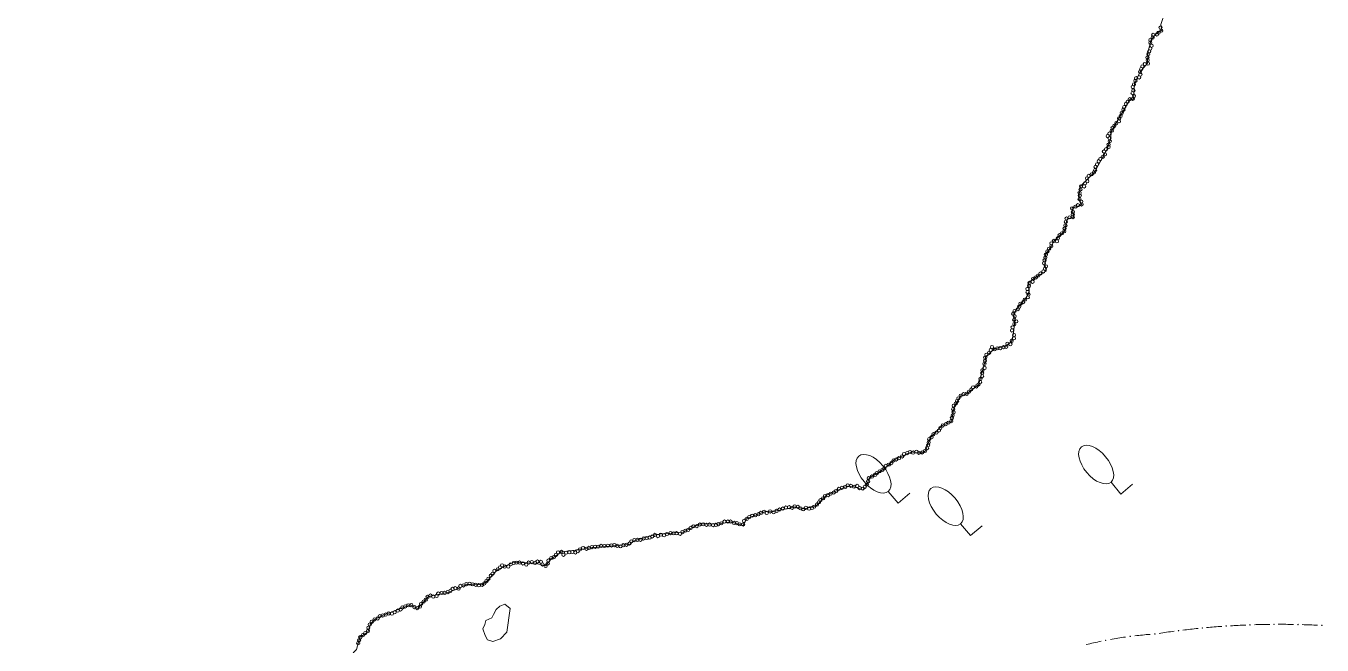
# Model space of a CAD drawing. Header units: metres. Extents: x -10443 to -4073, y -33280 to -26846.
# Drawn here: x -7843.31 to -7801.12, y -29638.22 to -29618.08 of the extents above; entities that cross this region are included whole.
import ezdxf

# ---------------------------------------------------------------- set-up
doc = ezdxf.new("R2010")
doc.units = ezdxf.units.M
doc.header["$MEASUREMENT"] = 0
doc.linetypes.add('CONTINUOUS_1', pattern=[0])
doc.linetypes.add('CONTINUOUS_2', pattern=[0])
for name, color, linetype, lineweight in [('園路', 241, 'CONTINUOUS_2', 18), ('木', 254, 'CONTINUOUS_2', 18), ('木材', 241, 'CONTINUOUS_2', 18), ('石', 241, 'CONTINUOUS_2', 18), ('護岸', 241, 'CONTINUOUS_2', 18)]:
    doc.layers.add(name, color=color, linetype=linetype, lineweight=lineweight)

msp = doc.modelspace()

# ---------------------------------------------------------------- hatches: boundary and pattern name
at = {"layer": '園路', "linetype": 'CONTINUOUS_1', "lineweight": 18}
for points in [[(-7805.01, -29637.669, 1), (-7805.025, -29637.669, 1)], [(-7804.234, -29637.606, 1), (-7804.249, -29637.606, 1)], [(-7803.456, -29637.566, 1), (-7803.471, -29637.566, 1)], [(-7802.677, -29637.549, 1), (-7802.692, -29637.549, 1)], [(-7801.898, -29637.555, 1), (-7801.913, -29637.555, 1)], [(-7801.119, -29637.584, 1), (-7801.134, -29637.584, 1)], [(-7808.153, -29638.07, 1), (-7808.168, -29638.07, 1)], [(-7807.358, -29637.942, 1), (-7807.373, -29637.942, 1)], [(-7806.556, -29637.864, 1), (-7806.571, -29637.864, 1)], [(-7805.785, -29637.755, 1), (-7805.8, -29637.755, 1)]]:
    msp.add_hatch(color=241, dxfattribs=at).paths.add_polyline_path(points, flags=0)

# ---------------------------------------------------------------- linework, layer by layer
at = {"layer": '園路', "color": 1, "linetype": 'CONTINUOUS_1', "lineweight": 18}
for centre in [(-7805.018, -29637.669), (-7804.241, -29637.606), (-7803.463, -29637.566), (-7802.684, -29637.549), (-7801.905, -29637.555), (-7801.127, -29637.584), (-7808.161, -29638.07), (-7807.365, -29637.942), (-7806.563, -29637.864), (-7805.792, -29637.755)]:
    msp.add_circle(centre, 0.0075, dxfattribs=at)
for centre, radius, start, end in [((-7802.495, -29663.965), 26.417, 94.0935, 95.1779), ((-7802.495, -29663.965), 26.417, 92.4037, 93.4882), ((-7802.495, -29663.965), 26.417, 90.714, 91.7985), ((-7802.495, -29663.965), 26.417, 89.0243, 90.1088), ((-7802.495, -29663.965), 26.417, 87.3346, 88.4191), ((-7805.705, -29650.77), 12.935, 101.6205, 103.8353), ((-7805.705, -29650.77), 12.935, 98.0508, 100.2656), ((-7805.705, -29650.77), 12.935, 94.481, 96.6958), ((-7802.495, -29663.965), 26.417, 97.4729, 98.5573), ((-7802.495, -29663.965), 26.417, 95.7832, 96.8676)]:
    msp.add_arc(centre, radius, start, end, dxfattribs=at)
at = {"layer": '木', "color": 1, "linetype": 'CONTINUOUS_1', "lineweight": 18}
for p, q in [((-7807.668, -29633.309), (-7807.99, -29632.926)), ((-7807.285, -29632.988), (-7807.668, -29633.309)), ((-7814.917, -29633.606), (-7815.239, -29633.223)), ((-7814.534, -29633.285), (-7814.917, -29633.606)), ((-7812.567, -29634.66), (-7812.889, -29634.277)), ((-7812.184, -29634.339), (-7812.567, -29634.66))]:
    msp.add_line(p, q, dxfattribs=at)
for centre in [(-7808.472, -29632.351), (-7815.721, -29632.649), (-7813.371, -29633.703)]:
    msp.add_ellipse(centre, major_axis=(-0.482, 0.575), ratio=0.533333, dxfattribs=at)
at = {"layer": '木材', "color": 4, "linetype": 'CONTINUOUS_2', "lineweight": 18}
for centre, radius in [((-7806.441, -29618.296), 0.0524), ((-7806.378, -29618.132), 0.0524), ((-7806.353, -29618.233), 0.0524), ((-7806.71, -29618.625), 0.0524), ((-7806.708, -29618.538), 0.0524), ((-7806.669, -29618.725), 0.0524), ((-7806.632, -29618.458), 0.0524), ((-7806.616, -29618.369), 0.0524), ((-7806.495, -29618.354), 0.0524), ((-7806.804, -29619.106), 0.0524), ((-7806.775, -29618.994), 0.0524), ((-7806.747, -29618.909), 0.0524), ((-7806.71, -29618.814), 0.0524), ((-7807.046, -29619.572), 0.0524), ((-7807.008, -29619.482), 0.0524), ((-7806.97, -29619.394), 0.0524), ((-7806.888, -29619.317), 0.0524), ((-7806.798, -29619.197), 0.0524), ((-7806.786, -29619.304), 0.0524), ((-7807.24, -29619.979), 0.0524), ((-7807.196, -29619.863), 0.0524), ((-7807.174, -29619.781), 0.0524), ((-7807.076, -29619.755), 0.0524), ((-7807.031, -29619.661), 0.0524), ((-7807.289, -29620.262), 0.0524), ((-7807.281, -29620.065), 0.0524), ((-7807.26, -29620.176), 0.0524), ((-7807.242, -29620.356), 0.0524), ((-7807.585, -29620.807), 0.0524), ((-7807.562, -29620.719), 0.0524), ((-7807.502, -29620.615), 0.0524), ((-7807.448, -29620.548), 0.0524), ((-7807.378, -29620.465), 0.0524), ((-7807.276, -29620.45), 0.0524), ((-7807.815, -29621.24), 0.0524), ((-7807.728, -29621.184), 0.0524), ((-7807.726, -29621.089), 0.0524), ((-7807.675, -29621.006), 0.0524), ((-7807.639, -29620.908), 0.0524), ((-7808.099, -29621.663), 0.0524), ((-7808.042, -29621.579), 0.0524), ((-7807.966, -29621.488), 0.0524), ((-7807.939, -29621.399), 0.0524), ((-7807.881, -29621.326), 0.0524), ((-7808.15, -29622.091), 0.0524), ((-7808.068, -29621.941), 0.0524), ((-7808.068, -29622.016), 0.0524), ((-7808.039, -29621.734), 0.0524), ((-7808.029, -29621.832), 0.0524), ((-7808.392, -29622.482), 0.0524), ((-7808.337, -29622.407), 0.0524), ((-7808.257, -29622.337), 0.0524), ((-7808.22, -29622.165), 0.0524), ((-7808.185, -29622.257), 0.0524), ((-7808.715, -29622.958), 0.0524), ((-7808.621, -29622.908), 0.0524), ((-7808.545, -29622.845), 0.0524), ((-7808.506, -29622.768), 0.0524), ((-7808.495, -29622.661), 0.0524), ((-7808.446, -29622.584), 0.0524), ((-7808.968, -29623.297), 0.0524), ((-7808.865, -29623.302), 0.0524), ((-7808.835, -29623.197), 0.0524), ((-7808.772, -29623.037), 0.0524), ((-7808.759, -29623.131), 0.0524), ((-7809.016, -29623.712), 0.0524), ((-7809.014, -29623.514), 0.0524), ((-7809.008, -29623.6), 0.0524), ((-7808.983, -29623.396), 0.0524), ((-7808.957, -29623.795), 0.0524), ((-7809.257, -29624.012), 0.0524), ((-7809.235, -29624.214), 0.0524), ((-7809.23, -29624.128), 0.0524), ((-7809.148, -29623.961), 0.0524), ((-7809.068, -29623.914), 0.0524), ((-7808.946, -29623.887), 0.0524), ((-7809.474, -29624.57), 0.0524), ((-7809.46, -29624.449), 0.0524), ((-7809.437, -29624.347), 0.0524), ((-7809.34, -29624.307), 0.0524), ((-7809.232, -29624.298), 0.0524), ((-7809.85, -29625.072), 0.0524), ((-7809.719, -29624.984), 0.0524), ((-7809.666, -29624.89), 0.0524), ((-7809.591, -29624.828), 0.0524), ((-7809.51, -29624.76), 0.0524), ((-7809.502, -29624.669), 0.0524), ((-7810.058, -29625.415), 0.0524), ((-7810.005, -29625.326), 0.0524), ((-7809.934, -29625.243), 0.0524), ((-7809.931, -29625.152), 0.0524), ((-7809.75, -29625.084), 0.0524), ((-7810.172, -29625.797), 0.0524), ((-7810.152, -29625.705), 0.0524), ((-7810.129, -29625.616), 0.0524), ((-7810.109, -29625.899), 0.0524), ((-7810.108, -29625.517), 0.0524), ((-7810.526, -29626.308), 0.0524), ((-7810.436, -29626.261), 0.0524), ((-7810.371, -29626.206), 0.0524), ((-7810.286, -29626.134), 0.0524), ((-7810.192, -29626.067), 0.0524), ((-7810.138, -29625.981), 0.0524), ((-7810.715, -29626.638), 0.0524), ((-7810.708, -29626.737), 0.0524), ((-7810.66, -29626.536), 0.0524), ((-7810.646, -29626.439), 0.0524), ((-7810.541, -29626.402), 0.0524), ((-7810.939, -29627.118), 0.0524), ((-7810.849, -29627.065), 0.0524), ((-7810.797, -29626.986), 0.0524), ((-7810.698, -29626.91), 0.0524), ((-7810.675, -29626.82), 0.0524), ((-7811.173, -29627.446), 0.0524), ((-7811.131, -29627.355), 0.0524), ((-7811.126, -29627.525), 0.0524), ((-7811.024, -29627.295), 0.0524), ((-7810.977, -29627.21), 0.0524), ((-7811.213, -29627.985), 0.0524), ((-7811.193, -29627.884), 0.0524), ((-7811.14, -29627.638), 0.0524), ((-7811.135, -29627.78), 0.0524), ((-7811.076, -29627.691), 0.0524), ((-7811.361, -29628.417), 0.0524), ((-7811.263, -29628.436), 0.0524), ((-7811.225, -29628.327), 0.0524), ((-7811.148, -29628.244), 0.0524), ((-7811.146, -29628.139), 0.0524), ((-7812.084, -29628.868), 0.0524), ((-7812.044, -29628.778), 0.0524), ((-7811.958, -29628.715), 0.0524), ((-7811.905, -29628.626), 0.0524), ((-7811.864, -29628.528), 0.0524), ((-7811.777, -29628.6), 0.0524), ((-7811.693, -29628.57), 0.0524), ((-7811.591, -29628.56), 0.0524), ((-7811.494, -29628.53), 0.0524), ((-7811.398, -29628.519), 0.0524), ((-7812.175, -29629.279), 0.0524), ((-7812.111, -29629.075), 0.0524), ((-7812.105, -29629.206), 0.0524), ((-7812.091, -29628.971), 0.0524), ((-7812.25, -29629.665), 0.0524), ((-7812.241, -29629.562), 0.0524), ((-7812.184, -29629.378), 0.0524), ((-7812.183, -29629.472), 0.0524), ((-7812.883, -29630.108), 0.0524), ((-7812.79, -29630.063), 0.0524), ((-7812.688, -29630.046), 0.0524), ((-7812.616, -29629.982), 0.0524), ((-7812.537, -29629.909), 0.0524), ((-7812.481, -29629.838), 0.0524), ((-7812.373, -29629.809), 0.0524), ((-7812.306, -29629.746), 0.0524), ((-7813.125, -29630.545), 0.0524), ((-7813.108, -29630.437), 0.0524), ((-7813.043, -29630.364), 0.0524), ((-7812.999, -29630.286), 0.0524), ((-7812.955, -29630.194), 0.0524), ((-7813.188, -29630.935), 0.0524), ((-7813.17, -29630.834), 0.0524), ((-7813.143, -29630.744), 0.0524), ((-7813.115, -29630.647), 0.0524), ((-7813.772, -29631.365), 0.0524), ((-7813.672, -29631.31), 0.0524), ((-7813.593, -29631.243), 0.0524), ((-7813.547, -29631.159), 0.0524), ((-7813.468, -29631.077), 0.0524), ((-7813.37, -29631.038), 0.0524), ((-7813.28, -29630.986), 0.0524), ((-7813.977, -29631.814), 0.0524), ((-7813.944, -29631.723), 0.0524), ((-7813.926, -29631.631), 0.0524), ((-7813.909, -29631.521), 0.0524), ((-7813.831, -29631.459), 0.0524), ((-7815.068, -29632.216), 0.0524), ((-7814.986, -29632.185), 0.0524), ((-7814.894, -29632.144), 0.0524), ((-7814.789, -29632.085), 0.0524), ((-7814.725, -29632.01), 0.0524), ((-7814.624, -29631.977), 0.0524), ((-7814.531, -29631.94), 0.0524), ((-7814.433, -29631.96), 0.0524), ((-7814.327, -29631.93), 0.0524), ((-7814.241, -29631.969), 0.0524), ((-7814.133, -29631.958), 0.0524), ((-7814.046, -29631.908), 0.0524), ((-7815.613, -29632.627), 0.0524), ((-7815.526, -29632.572), 0.0524), ((-7815.432, -29632.528), 0.0524), ((-7815.371, -29632.476), 0.0524), ((-7815.323, -29632.391), 0.0524), ((-7815.224, -29632.355), 0.0524), ((-7815.141, -29632.303), 0.0524), ((-7816.642, -29633.079), 0.0524), ((-7816.563, -29633.025), 0.0524), ((-7816.454, -29633.043), 0.0524), ((-7816.354, -29633.069), 0.0524), ((-7816.251, -29633.046), 0.0524), ((-7816.007, -29633.082), 0.0524), ((-7815.937, -29633.004), 0.0524), ((-7815.898, -29632.898), 0.0524), ((-7815.88, -29632.793), 0.0524), ((-7815.773, -29632.74), 0.0524), ((-7815.676, -29632.688), 0.0524), ((-7817.447, -29633.508), 0.0524), ((-7817.362, -29633.45), 0.0524), ((-7817.298, -29633.372), 0.0524), ((-7817.199, -29633.343), 0.0524), ((-7817.117, -29633.299), 0.0524), ((-7817.015, -29633.26), 0.0524), ((-7816.937, -29633.212), 0.0524), ((-7816.846, -29633.141), 0.0524), ((-7816.748, -29633.106), 0.0524), ((-7816.173, -29633.116), 0.0524), ((-7816.068, -29633.134), 0.0524), ((-7819.387, -29633.923), 0.0524), ((-7819.284, -29633.883), 0.0524), ((-7819.196, -29633.924), 0.0524), ((-7819.086, -29633.875), 0.0524), ((-7818.974, -29633.903), 0.0524), ((-7818.877, -29633.859), 0.0524), ((-7818.78, -29633.814), 0.0524), ((-7818.673, -29633.781), 0.0524), ((-7818.57, -29633.75), 0.0524), ((-7818.471, -29633.739), 0.0524), ((-7818.372, -29633.759), 0.0524), ((-7818.284, -29633.713), 0.0524), ((-7818.185, -29633.725), 0.0524), ((-7818.099, -29633.776), 0.0524), ((-7818.01, -29633.808), 0.0524), ((-7817.921, -29633.757), 0.0524), ((-7817.817, -29633.782), 0.0524), ((-7817.727, -29633.763), 0.0524), ((-7817.649, -29633.719), 0.0524), ((-7817.56, -29633.653), 0.0524), ((-7817.499, -29633.58), 0.0524), ((-7821.476, -29634.355), 0.0524), ((-7821.375, -29634.3), 0.0524), ((-7821.267, -29634.295), 0.0524), ((-7821.159, -29634.312), 0.0524), ((-7821.057, -29634.302), 0.0524), ((-7820.944, -29634.319), 0.0524), ((-7820.848, -29634.315), 0.0524), ((-7820.77, -29634.288), 0.0524), ((-7820.671, -29634.261), 0.0524), ((-7820.571, -29634.204), 0.0524), ((-7820.462, -29634.204), 0.0524), ((-7820.371, -29634.204), 0.0524), ((-7820.259, -29634.249), 0.0524), ((-7820.172, -29634.255), 0.0524), ((-7820.078, -29634.296), 0.0524), ((-7819.965, -29634.301), 0.0524), ((-7819.935, -29634.183), 0.0524), ((-7819.845, -29634.118), 0.0524), ((-7819.765, -29634.057), 0.0524), ((-7819.671, -29634.013), 0.0524), ((-7819.57, -29633.999), 0.0524), ((-7819.469, -29633.966), 0.0524), ((-7823.205, -29634.755), 0.0524), ((-7823.101, -29634.741), 0.0524), ((-7823.009, -29634.727), 0.0524), ((-7822.925, -29634.69), 0.0524), ((-7822.834, -29634.636), 0.0524), ((-7822.737, -29634.677), 0.0524), ((-7822.642, -29634.63), 0.0524), ((-7822.536, -29634.65), 0.0524), ((-7822.444, -29634.61), 0.0524), ((-7822.328, -29634.579), 0.0524), ((-7822.227, -29634.589), 0.0524), ((-7822.128, -29634.584), 0.0524), ((-7822.018, -29634.603), 0.0524), ((-7821.939, -29634.548), 0.0524), ((-7821.844, -29634.502), 0.0524), ((-7821.755, -29634.477), 0.0524), ((-7821.668, -29634.412), 0.0524), ((-7821.58, -29634.36), 0.0524), ((-7825.877, -29635.192), 0.0524), ((-7825.524, -29635.195), 0.0524), ((-7825.347, -29635.167), 0.0524), ((-7825.272, -29635.108), 0.0524), ((-7825.173, -29635.065), 0.0524), ((-7825.064, -29635.09), 0.0524), ((-7824.982, -29635.061), 0.0524), ((-7824.889, -29635.035), 0.0524), ((-7824.785, -29635.024), 0.0524), ((-7824.688, -29635.022), 0.0524), ((-7824.585, -29634.997), 0.0524), ((-7824.478, -29634.999), 0.0524), ((-7824.367, -29634.99), 0.0524), ((-7824.253, -29634.982), 0.0524), ((-7824.153, -29634.97), 0.0524), ((-7824.062, -29634.995), 0.0524), ((-7823.957, -29635.011), 0.0524), ((-7823.865, -29634.974), 0.0524), ((-7823.762, -29634.959), 0.0524), ((-7823.661, -29634.919), 0.0524), ((-7823.6, -29634.848), 0.0524), ((-7823.506, -29634.809), 0.0524), ((-7823.407, -29634.803), 0.0524), ((-7823.307, -29634.797), 0.0524), ((-7827.528, -29635.596), 0.0524), ((-7827.433, -29635.554), 0.0524), ((-7827.349, -29635.542), 0.0524), ((-7827.24, -29635.538), 0.0524), ((-7827.131, -29635.566), 0.0524), ((-7827.025, -29635.607), 0.0524), ((-7826.946, -29635.538), 0.0524), ((-7826.843, -29635.525), 0.0524), ((-7826.737, -29635.549), 0.0524), ((-7826.66, -29635.505), 0.0524), ((-7826.547, -29635.516), 0.0524), ((-7826.495, -29635.6), 0.0524), ((-7826.322, -29635.567), 0.0524), ((-7826.301, -29635.473), 0.0524), ((-7826.21, -29635.391), 0.0524), ((-7826.124, -29635.36), 0.0524), ((-7826.053, -29635.286), 0.0524), ((-7825.99, -29635.206), 0.0524), ((-7825.814, -29635.284), 0.0524), ((-7825.726, -29635.216), 0.0524), ((-7825.626, -29635.204), 0.0524), ((-7825.425, -29635.211), 0.0524), ((-7828.177, -29635.963), 0.0535), ((-7828.118, -29635.902), 0.0535), ((-7828.062, -29635.812), 0.0535), ((-7827.954, -29635.76), 0.0528), ((-7827.875, -29635.697), 0.0528), ((-7827.811, -29635.632), 0.0528), ((-7827.724, -29635.671), 0.0528), ((-7827.61, -29635.669), 0.0528), ((-7826.394, -29635.648), 0.0524), ((-7829.493, -29636.462), 0.0535), ((-7829.424, -29636.398), 0.0535), ((-7829.337, -29636.375), 0.0535), ((-7829.225, -29636.387), 0.0535), ((-7829.166, -29636.299), 0.0535), ((-7829.066, -29636.282), 0.0535), ((-7828.972, -29636.238), 0.0535), ((-7828.869, -29636.226), 0.0535), ((-7828.773, -29636.248), 0.0535), ((-7828.667, -29636.261), 0.0535), ((-7828.565, -29636.276), 0.0535), ((-7828.462, -29636.26), 0.0535), ((-7828.389, -29636.216), 0.0535), ((-7828.32, -29636.144), 0.0535), ((-7828.257, -29636.068), 0.0535), ((-7830.445, -29636.882), 0.0535), ((-7830.363, -29636.809), 0.0535), ((-7830.297, -29636.747), 0.0535), ((-7830.235, -29636.657), 0.0535), ((-7830.146, -29636.613), 0.0535), ((-7830.05, -29636.647), 0.0535), ((-7829.941, -29636.624), 0.0535), ((-7829.89, -29636.547), 0.0535), ((-7829.78, -29636.529), 0.0535), ((-7829.684, -29636.527), 0.0535), ((-7829.577, -29636.498), 0.0535), ((-7831.792, -29637.285), 0.0535), ((-7831.689, -29637.259), 0.0535), ((-7831.595, -29637.233), 0.0535), ((-7831.498, -29637.196), 0.0535), ((-7831.398, -29637.198), 0.0535), ((-7831.307, -29637.156), 0.0535), ((-7831.208, -29637.1), 0.0535), ((-7831.117, -29637.063), 0.0535), ((-7831.056, -29636.998), 0.0535), ((-7830.965, -29636.966), 0.0535), ((-7830.867, -29636.93), 0.0535), ((-7830.765, -29636.925), 0.0535), ((-7830.667, -29636.988), 0.0535), ((-7830.57, -29637.022), 0.0535), ((-7830.483, -29636.969), 0.0535), ((-7832.165, -29637.661), 0.0535), ((-7832.118, -29637.559), 0.0535), ((-7832.055, -29637.467), 0.0535), ((-7831.959, -29637.388), 0.0535), ((-7831.86, -29637.356), 0.0535), ((-7832.466, -29638.064), 0.0535), ((-7832.426, -29637.971), 0.0535), ((-7832.34, -29637.898), 0.0535), ((-7832.265, -29637.833), 0.0535), ((-7832.175, -29637.762), 0.0535), ((-7832.491, -29638.158), 0.0535)]:
    msp.add_circle(centre, radius, dxfattribs=at)
at = {"layer": '石', "color": 4, "linetype": 'CONTINUOUS_2', "lineweight": 18, "flags": 128}
msp.add_lwpolyline([(-7828.341, -29637.421), (-7828.143, -29637.335), (-7828.093, -29637.224), (-7828.004, -29637.07), (-7827.883, -29636.963), (-7827.717, -29636.888), (-7827.548, -29637.032), (-7827.653, -29637.799), (-7827.863, -29638.022), (-7828.11, -29638.108), (-7828.29, -29638.057), (-7828.363, -29637.907), (-7828.433, -29637.69), (-7828.372, -29637.554), (-7828.341, -29637.421)], dxfattribs=at)
at = {"layer": '護岸', "color": 1, "lineweight": 18, "flags": 128}
msp.add_lwpolyline([(-7868.595, -29568.482, 0.029871), (-7869, -29568.531), (-7869.249, -29568.965, -0.04263), (-7869.389, -29569.279), (-7870.132, -29569.822), (-7870.505, -29569.965), (-7871.156, -29570.005), (-7871.545, -29570.011), (-7872.673, -29569.516, 0.064147), (-7873.074, -29569.335), (-7873.355, -29569.013), (-7873.96, -29568.832), (-7875.508, -29568.368), (-7875.775, -29568.37), (-7875.905, -29568.4), (-7876.185, -29568.196), (-7876.919, -29567.952, 0.030306), (-7877.59, -29567.752), (-7877.98, -29567.699), (-7878.845, -29567.87), (-7880.679, -29568.479), (-7881.065, -29568.744, 0.013808), (-7882.353, -29570.475), (-7882.401, -29570.802), (-7882.751, -29570.921), (-7882.99, -29571.424), (-7884.185, -29572.877, -0.002837), (-7885.309, -29574.665), (-7885.362, -29575.66), (-7886.078, -29575.821), (-7887.497, -29577.832), (-7887.514, -29578.613), (-7888.219, -29578.815), (-7888.535, -29579.252), (-7891.771, -29583.877), (-7893.482, -29586.409), (-7893.717, -29586.803), (-7894.095, -29587.453, 0.206193), (-7894.605, -29589.277), (-7895.828, -29589.915), (-7897.406, -29591.306), (-7897.614, -29591.795), (-7898.13, -29591.726), (-7898.9, -29592.336), (-7899.604, -29593.04), (-7900.335, -29593.024), (-7900.62, -29592.641), (-7902.301, -29592.418), (-7904.072, -29592.463), (-7904.936, -29592.375), (-7906.598, -29591.238), (-7908.054, -29589.857), (-7909.406, -29587.434), (-7910.178, -29586.632), (-7910.6, -29585.943), (-7911.814, -29584.8), (-7916.79, -29587.316), (-7916.016, -29588.494), (-7915.934, -29590.292), (-7914.872, -29592.029), (-7913.061, -29593.219), (-7913.442, -29594.019), (-7913.509, -29594.078), (-7913.613, -29594.394), (-7913.565, -29595.065), (-7913.482, -29595.601), (-7913.547, -29595.7), (-7913.533, -29595.937), (-7913.317, -29596.478), (-7913.19, -29596.987), (-7913.061, -29597.154), (-7912.949, -29597.287), (-7912.882, -29597.338), (-7912.825, -29597.345), (-7912.698, -29597.361), (-7912.758, -29597.771), (-7912.423, -29597.828), (-7912.333, -29598.266), (-7912, -29598.823), (-7911.677, -29599.318), (-7911.311, -29599.643), (-7910.991, -29599.677), (-7910.774, -29599.904), (-7910.044, -29601.105), (-7909.642, -29601.555), (-7909.178, -29602.507), (-7908.906, -29603.458), (-7908.611, -29605.234), (-7908.705, -29606.122, -0.05449), (-7908.828, -29606.758), (-7908.629, -29607.301), (-7908.253, -29607.77), (-7907.925, -29608.423), (-7907.795, -29608.769), (-7907.855, -29609.17), (-7908.086, -29610.002), (-7908.431, -29611.685), (-7908.655, -29612.797), (-7909.604, -29614.611), (-7910.291, -29615.384), (-7911.898, -29616.456), (-7912.989, -29616.978), (-7913.477, -29617.263), (-7914.09, -29617.692), (-7915.816, -29618.29), (-7915.771, -29618.435), (-7916.471, -29618.72), (-7917.178, -29618.875), (-7917.797, -29619.414), (-7919.295, -29620.042), (-7920.532, -29620.694), (-7920.927, -29620.718), (-7921.882, -29621.144), (-7923.4, -29621.284), (-7923.971, -29621.249), (-7924.141, -29621.351), (-7924.832, -29621.747), (-7925.115, -29622.009), (-7925.848, -29622.592), (-7926.118, -29622.655), (-7926.754, -29623.193), (-7927.5, -29623.724), (-7928.092, -29623.973), (-7928.606, -29624.026), (-7929.321, -29624.217, 0.053336), (-7931.424, -29624.537), (-7933.012, -29624.865), (-7933.285, -29625.015), (-7934.365, -29625.551), (-7935.398, -29626.309), (-7935.65, -29626.451, 0.163573), (-7938.102, -29627.144), (-7938.829, -29628.02), (-7939.263, -29628.198), (-7939.862, -29628.126), (-7940.125, -29628.256), (-7941.298, -29629.283), (-7942.749, -29630.051), (-7943.527, -29630.868), (-7944.692, -29632), (-7945.383, -29632.603), (-7945.793, -29633.115), (-7946.393, -29633.457), (-7946.97, -29633.638, -0.199454), (-7947.741, -29634.206), (-7948.46, -29635.048), (-7948.602, -29635.406), (-7948.893, -29635.706), (-7949.142, -29635.949), (-7949.885, -29636.555, 0.147138), (-7950.689, -29638.074), (-7950.691, -29638.689), (-7950.564, -29639.352), (-7950.267, -29640.52, 0.108193), (-7949.829, -29641.537), (-7949.193, -29642.096), (-7948.405, -29642.587), (-7947.553, -29642.982), (-7946.674, -29643.31), (-7944.194, -29644.268), (-7943.745, -29644.369), (-7940.903, -29645.181), (-7939.992, -29645.245), (-7937.726, -29645.657, -0.124988), (-7935.685, -29646.613), (-7934.915, -29647.398, 0.084508), (-7933.94, -29647.892), (-7933.328, -29648.101), (-7932.524, -29648.139, -0.048677), (-7931.991, -29648.065), (-7931.451, -29648.326), (-7930.916, -29648.63), (-7930.522, -29648.843), (-7928.945, -29649.268), (-7927.522, -29649.836, -0.110064), (-7926.338, -29650.654), (-7925.989, -29651.305), (-7925.701, -29651.686), (-7925.511, -29652.01), (-7925.158, -29652.304), (-7924.193, -29652.894), (-7924.219, -29653.507), (-7924.062, -29654.081, -0.097033), (-7922.892, -29655.401), (-7922.527, -29655.905), (-7922.135, -29657.185), (-7922.006, -29657.69), (-7921.808, -29657.834), (-7921.437, -29658.518), (-7921.443, -29659.922), (-7921.759, -29660.076), (-7922.195, -29660.563), (-7922.384, -29661.084, 0.533567), (-7923.201, -29662.506), (-7923.376, -29663.201, 0.085308), (-7922.439, -29665.71), (-7921.618, -29667.041), (-7921.489, -29667.614), (-7921.469, -29668.344, 0.243514), (-7920.76, -29670.341), (-7920.185, -29670.913), (-7919.95, -29671.439), (-7920.021, -29671.625), (-7920.105, -29671.852), (-7920.023, -29672.135), (-7919.806, -29672.437), (-7919.311, -29672.994), (-7919.182, -29673.604), (-7919.411, -29673.791), (-7919.434, -29674.397), (-7919.204, -29674.893), (-7919.03, -29675.386), (-7918.942, -29675.742), (-7918.933, -29676.08), (-7919.068, -29676.251), (-7919.33, -29676.53), (-7919.912, -29676.68), (-7920.392, -29676.963), (-7920.372, -29677.429), (-7919.855, -29678.597), (-7920.012, -29679.811), (-7920.531, -29680.277), (-7920.917, -29680.297), (-7921.286, -29680.552), (-7921.108, -29681.074), (-7922.042, -29681.277), (-7922.355, -29681.36), (-7922.563, -29681.782), (-7922.751, -29681.932), (-7922.86, -29682.066), (-7922.973, -29682.23), (-7923.031, -29682.344), (-7923.185, -29682.626), (-7923.395, -29683.469), (-7923.095, -29685.49), (-7916.539, -29687.802), (-7913.516, -29687.753), (-7911.157, -29686.371), (-7911.279, -29685.962), (-7910.545, -29685.223), (-7908.812, -29684.26), (-7907.921, -29683.844), (-7907.087, -29682.99), (-7905.832, -29682.29), (-7904.774, -29681.922), (-7904.395, -29682.167), (-7903.299, -29681.457), (-7903.231, -29680.751), (-7901.99, -29679.867), (-7901.136, -29680.022), (-7900.382, -29679.73), (-7899.461, -29679.076), (-7899.379, -29678.921), (-7898.782, -29677.995), (-7897.185, -29676.938), (-7895.135, -29675.353), (-7894.717, -29675.28), (-7894.011, -29675.512), (-7893.347, -29675.093), (-7892.837, -29674.539), (-7892.975, -29673.592), (-7892.134, -29672.842), (-7891.448, -29672.559), (-7890.771, -29672.914), (-7889.835, -29672.214), (-7889.475, -29671.951), (-7889.218, -29672.022), (-7888.378, -29671.306), (-7888.28, -29670.967), (-7887.467, -29670.227), (-7887.01, -29670.025), (-7886.139, -29669.179), (-7885.765, -29669.055), (-7885.035, -29669.415), (-7884.652, -29670.002), (-7884.636, -29670.316), (-7884.078, -29670.497), (-7883.837, -29669.538), (-7882.829, -29669.712), (-7882.545, -29670.615), (-7882.24, -29671.171), (-7881.469, -29671.242), (-7881.084, -29670.563), (-7878.781, -29672.073), (-7878.558, -29672.422), (-7878.053, -29672.591), (-7877.551, -29672.509), (-7876.56, -29672.632), (-7875.947, -29672.898), (-7875.621, -29673.35), (-7875.117, -29674.048), (-7872.773, -29675.256), (-7872.601, -29674.979), (-7871.969, -29675.194), (-7871.617, -29675.47), (-7871.356, -29675.834), (-7871.034, -29676.148), (-7870.958, -29676.236), (-7870.426, -29676.832), (-7870.154, -29677.027), (-7870.019, -29677.04), (-7869.869, -29677.193), (-7869.571, -29677.512), (-7868.191, -29679.01), (-7867.21, -29679.786), (-7867.005, -29679.854), (-7865.934, -29680.409), (-7865.579, -29680.426), (-7864.921, -29680.318), (-7864.518, -29680.075, -0.071739), (-7862.92, -29679.538), (-7862.284, -29680.116), (-7861.189, -29680.086), (-7860.614, -29679.769), (-7860.712, -29679.142), (-7861.785, -29678.561), (-7861.657, -29678.144), (-7861.103, -29677.588, -0.005668), (-7859.653, -29676.139), (-7858.794, -29675.252), (-7858.254, -29675.455), (-7857.938, -29675.311), (-7857.404, -29674.768), (-7857.243, -29674.433), (-7856.678, -29674.228), (-7856.161, -29673.821), (-7855.804, -29673.395, -0.003363), (-7855.766, -29673.156), (-7855.921, -29672.879), (-7854.648, -29671.906), (-7853.483, -29671.023), (-7852.471, -29670.394), (-7851.622, -29670.049, 0.029878), (-7850.291, -29669.661), (-7848.85, -29669.255), (-7846.634, -29668.219), (-7845.954, -29667.845), (-7844.841, -29667.435), (-7844.615, -29667.464), (-7844.38, -29668.058), (-7843.98, -29668.622), (-7843.185, -29668.324), (-7842.136, -29667.493), (-7840.605, -29665.862), (-7838.338, -29662.988), (-7838.406, -29662.436, -0.258163), (-7838.793, -29660.393), (-7838.51, -29659.785), (-7838.069, -29658.974, 0.065209), (-7836.912, -29656.279), (-7836.659, -29655.464), (-7835.98, -29654.094), (-7835.353, -29653.05), (-7834.473, -29652.183), (-7834.874, -29651.647), (-7834.426, -29650.698), (-7834.252, -29650.193), (-7833.957, -29649.645), (-7833.855, -29648.665), (-7833.486, -29647.977), (-7832.559, -29646.625), (-7832.129, -29645.714), (-7831.769, -29645.692), (-7831.368, -29645.248), (-7831.063, -29644.96), (-7831.124, -29644.608), (-7831.31, -29644.602), (-7833.187, -29642.596, -0.287103), (-7833.729, -29640.253), (-7833.476, -29639.432), (-7833.301, -29639.16), (-7832.547, -29638.373), (-7832.437, -29637.964), (-7832.176, -29637.805), (-7832.094, -29637.533), (-7831.953, -29637.387), (-7831.739, -29637.277), (-7830.787, -29636.918), (-7830.673, -29636.982), (-7830.557, -29637.032), (-7830.206, -29636.642), (-7829.576, -29636.514), (-7829.231, -29636.384), (-7828.961, -29636.243), (-7828.462, -29636.267), (-7828.307, -29636.149), (-7827.96, -29635.774), (-7827.44, -29635.529), (-7826.741, -29635.564), (-7826.395, -29635.648), (-7826.211, -29635.418), (-7825.864, -29635.19), (-7825.253, -29635.116), (-7824.874, -29635.049), (-7823.648, -29634.951), (-7823.548, -29634.839), (-7822.813, -29634.621), (-7821.931, -29634.555), (-7821.384, -29634.288), (-7820.718, -29634.283), (-7820.375, -29634.211), (-7819.97, -29634.336), (-7819.839, -29634.11), (-7819.27, -29633.892), (-7818.972, -29633.876), (-7818.255, -29633.721), (-7817.997, -29633.796), (-7817.611, -29633.72), (-7817.252, -29633.347), (-7816.733, -29633.118), (-7816.552, -29633.05), (-7816.355, -29633.076), (-7816.071, -29633.172), (-7815.97, -29633.107), (-7815.86, -29632.792), (-7815.353, -29632.474), (-7815.057, -29632.206), (-7814.479, -29631.935), (-7814.345, -29631.973), (-7814.124, -29631.969), (-7814.023, -29631.908), (-7813.881, -29631.476), (-7813.485, -29631.078), (-7813.322, -29631.018), (-7813.185, -29630.946), (-7813.097, -29630.462), (-7812.882, -29630.11), (-7812.699, -29630.045), (-7812.298, -29629.757), (-7812.082, -29628.983), (-7812.074, -29628.843), (-7811.781, -29628.587), (-7811.398, -29628.502), (-7811.214, -29628.326), (-7811.169, -29628.067), (-7811.128, -29627.771), (-7811.151, -29627.426), (-7810.925, -29627.123), (-7810.793, -29626.98), (-7810.652, -29626.768), (-7810.664, -29626.431), (-7810.518, -29626.303), (-7810.337, -29626.188), (-7810.095, -29626.063), (-7810.141, -29625.828), (-7810.117, -29625.528), (-7809.934, -29625.255), (-7809.838, -29625.066), (-7809.509, -29624.752), (-7809.419, -29624.35), (-7809.214, -29624.297), (-7809.249, -29623.998), (-7808.935, -29623.898), (-7809.025, -29623.714), (-7809.025, -29623.541), (-7808.97, -29623.286), (-7808.527, -29622.836), (-7808.115, -29622.087), (-7808.008, -29621.737), (-7807.977, -29621.489), (-7807.363, -29620.464), (-7807.257, -29620.462), (-7807.221, -29619.945), (-7807.042, -29619.569), (-7806.797, -29619.291), (-7806.787, -29618.942), (-7806.681, -29618.528), (-7806.514, -29618.325), (-7806.335, -29618.214), (-7806.37, -29618.032), (-7806.228, -29617.619), (-7805.358, -29615.303), (-7805.212, -29615.039, 0.001291), (-7805.172, -29614.889), (-7804.674, -29612.675), (-7804.446, -29610.637), (-7804.335, -29609.334), (-7804.542, -29608.53), (-7804.705, -29607.562), (-7805.075, -29606.528), (-7805.239, -29605.633, 0.014745), (-7805.646, -29605.063), (-7805.849, -29604.648), (-7806.516, -29604.103), (-7807.214, -29603.764), (-7808.052, -29603.077), (-7809.09, -29602.212), (-7809.861, -29601.783), (-7810.432, -29601.46), (-7811.848, -29600.828), (-7812.732, -29600.534), (-7813.195, -29600.344), (-7813.398, -29600.366), (-7814.402, -29600.187), (-7815.164, -29599.691), (-7816.959, -29598.273, -0.079496), (-7819.118, -29596.718), (-7820.089, -29595.643), (-7820.335, -29595.206), (-7821.178, -29594.046), (-7821.937, -29592.976), (-7822.487, -29592.112), (-7823.338, -29591.094), (-7823.47, -29590.394), (-7824.817, -29586.479), (-7825.057, -29585.849), (-7825.809, -29585.412), (-7826.196, -29584.79), (-7826.154, -29584.582), (-7826.451, -29583.724), (-7826.46, -29582.762), (-7826.439, -29581.798), (-7826.273, -29580.856), (-7825.836, -29579.98), (-7825.696, -29579.494), (-7825.739, -29578.701), (-7825.89, -29578.162), (-7825.963, -29576.263), (-7825.944, -29575.604), (-7825.708, -29573.369), (-7825.798, -29572.338), (-7825.619, -29571.937), (-7825.558, -29571.608), (-7825.516, -29570.319), (-7825.614, -29569.25), (-7825.579, -29568.705), (-7825.549, -29567.747), (-7825.302, -29567.04), (-7824.938, -29565.765), (-7824.683, -29565.124, -0.012514), (-7824.554, -29564.462), (-7824.521, -29563.198), (-7824.434, -29562.748), (-7824.306, -29562.093, -0.005852), (-7824.223, -29561.598), (-7823.787, -29559.421), (-7823.483, -29558.351), (-7823.021, -29557.423, 0.024904), (-7822.646, -29556.301), (-7822.24, -29554.895), (-7821.885, -29553.37), (-7821.536, -29551.16), (-7821.918, -29549.185), (-7822.689, -29546.011), (-7822.995, -29545.234, -0.085214), (-7824.202, -29542.287), (-7824.289, -29540.805), (-7823.991, -29539.451), (-7824.166, -29538.016), (-7828.361, -29535.995), (-7828.571, -29534.946), (-7830.426, -29534.306), (-7830.977, -29534.736), (-7832.506, -29535.568), (-7832.824, -29536.257), (-7833.098, -29536.649), (-7833.228, -29536.794, 0.017968), (-7833.598, -29537.164), (-7834.172, -29537.984), (-7834.515, -29538.88), (-7835.467, -29540.282), (-7835.85, -29540.703), (-7835.98, -29540.74, 0.022894), (-7836.099, -29540.912), (-7836.798, -29541.332), (-7837.283, -29542.141), (-7837.557, -29542.766), (-7837.722, -29542.972), (-7837.976, -29543.555), (-7838.189, -29543.654), (-7838.405, -29544.093), (-7838.919, -29544.597), (-7839.78, -29545.2), (-7839.969, -29545.435, 0.01984), (-7840.269, -29545.443), (-7840.733, -29545.812), (-7841.087, -29546.201), (-7841.298, -29546.263), (-7841.675, -29546.731), (-7841.637, -29546.815), (-7841.648, -29546.919), (-7841.921, -29547.01), (-7842.247, -29547.64), (-7842.268, -29547.82), (-7842.441, -29548.435), (-7843.271, -29549.781, 0.018812), (-7844.069, -29550.388), (-7844.542, -29550.916), (-7845.146, -29551.749), (-7846.05, -29552.552), (-7846.309, -29552.7), (-7846.513, -29552.922), (-7846.705, -29552.981), (-7847.221, -29553.383), (-7847.27, -29553.523), (-7847.292, -29553.655), (-7847.443, -29553.739), (-7847.542, -29553.668), (-7848.214, -29554.266), (-7848.226, -29554.359), (-7848.282, -29554.435), (-7848.584, -29554.534), (-7849.39, -29555.001), (-7849.533, -29555.275, 0.004378), (-7849.591, -29555.189), (-7850.344, -29555.541), (-7850.945, -29555.992), (-7850.899, -29556.059), (-7850.983, -29556.226), (-7851.688, -29556.743), (-7852.305, -29557.455), (-7852.914, -29558.489), (-7852.965, -29558.787), (-7853.409, -29559.346, 0.004103), (-7853.675, -29559.451), (-7853.846, -29559.598), (-7854.127, -29559.728), (-7854.404, -29559.758), (-7854.435, -29559.864), (-7854.709, -29559.951), (-7855.451, -29560.562), (-7856.458, -29561.198), (-7857.064, -29561.628), (-7857.453, -29561.898), (-7857.667, -29562.115), (-7857.686, -29562.235), (-7857.92, -29562.396), (-7858.432, -29562.903), (-7858.624, -29562.993), (-7858.793, -29563.351), (-7859.81, -29564.005), (-7860.233, -29564.423), (-7860.709, -29564.747), (-7861.111, -29564.853), (-7861.6, -29565.04), (-7862.201, -29565.472), (-7862.597, -29565.574), (-7863.054, -29566.009), (-7863.731, -29566.374), (-7864.033, -29566.496), (-7864.623, -29566.969, -0.003909), (-7864.781, -29567.052), (-7865.202, -29567.249), (-7865.702, -29567.398), (-7866.014, -29567.624), (-7866.723, -29567.905), (-7867.435, -29568.088), (-7867.454, -29568.214), (-7868.424, -29568.362)], format="xyb", dxfattribs=at)

doc.saveas('drawing.dxf')
